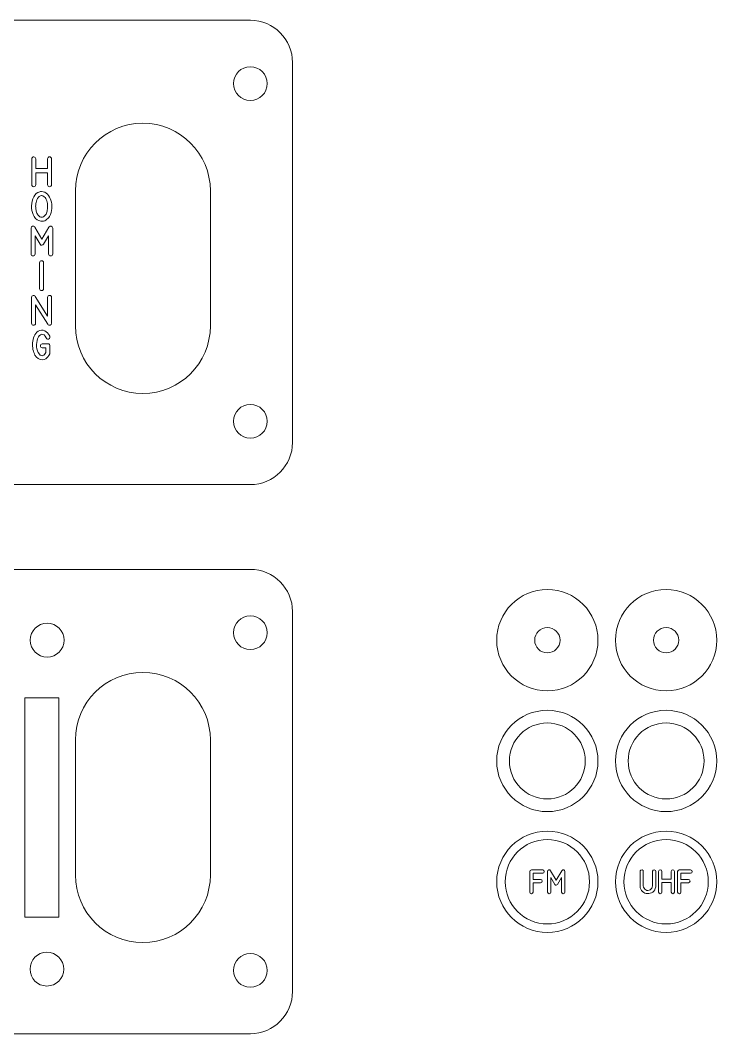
# Model space of a CAD drawing. Header units: millimetres. Extents: x -122 to 123, y -125 to 179.
# Drawn here: x 40.2 to 122.7, y 2.8 to 122.8 of the extents above; entities that cross this region are included whole.
import ezdxf

# ---------------------------------------------------------------- set-up
doc = ezdxf.new("R2010")
doc.units = ezdxf.units.MM
doc.header["$MEASUREMENT"] = 0
doc.layers.add('Cut', color=7, linetype='Continuous')
doc.layers.add('Engrave', color=7, linetype='Continuous')

msp = doc.modelspace()

# ---------------------------------------------------------------- linework, layer by layer
at = {"layer": 'Cut', "color": 250, "lineweight": 9}
msp.add_lwpolyline([(40.723, 16.5837), (44.723, 16.5837), (44.723, 42.5835), (40.723, 42.5835), (40.723, 16.5837)], close=True, dxfattribs=at)
for centre, major_axis in [((102.6282, 49.3945), (0, 6)), ((116.7042, 49.3945), (0, 6)), ((43.3487, 49.3945), (0, 2)), ((102.6282, 49.3945), (0, 1.5)), ((116.7042, 49.3945), (0, 1.5)), ((102.6282, 35.0901), (0, 6)), ((116.7042, 35.0901), (0, 6)), ((102.6282, 35.0901), (0, 4.5)), ((116.7042, 35.0901), (0, 4.5)), ((102.6282, 20.7857), (0, 6)), ((116.7042, 20.7857), (0, 6)), ((43.3171, 10.4367), (0, 2))]:
    msp.add_ellipse(centre, major_axis=major_axis, ratio=1, dxfattribs=at)
for points, knots in [([(-58.5705, 122.8179), (-58.5705, 122.8179), (67.4295, 122.8179), (67.4295, 122.8179), (67.4295, 122.8179), (70.1795, 122.8179), (72.4295, 120.5679), (72.4295, 117.8178), (72.4295, 117.8178), (72.4295, 117.8178), (72.4295, 72.8179), (72.4295, 72.8179), (72.4295, 72.8179), (72.4295, 70.0679), (70.1795, 67.8179), (67.4295, 67.8179), (67.4295, 67.8179), (67.4295, 67.8179), (-58.5705, 67.8179), (-58.5705, 67.8179), (-58.5705, 67.8179), (-61.3205, 67.8179), (-63.5705, 70.0679), (-63.5705, 72.8179), (-63.5705, 72.8179), (-63.5705, 72.8179), (-63.5705, 117.8178), (-63.5705, 117.8178), (-63.5705, 117.8178), (-63.5705, 120.5679), (-61.3205, 122.8179), (-58.5705, 122.8179)], [0, 0, 0, 0, 0.11111111, 0.11111111, 0.11111111, 0.11111111, 0.22222222, 0.22222222, 0.22222222, 0.22222222, 0.33333333, 0.33333333, 0.33333333, 0.33333333, 0.44444444, 0.44444444, 0.44444444, 0.44444444, 0.55555556, 0.55555556, 0.55555556, 0.55555556, 0.66666667, 0.66666667, 0.66666667, 0.66666667, 0.77777778, 0.77777778, 0.77777778, 0.77777778, 1, 1, 1, 1]), ([(67.4294, 117.3179), (66.3253, 117.3179), (65.4295, 116.422), (65.4295, 115.3178), (65.4295, 115.3178), (65.4295, 114.2137), (66.3252, 113.3179), (67.4295, 113.3179), (67.4295, 113.3179), (68.5339, 113.3184), (69.4295, 114.2135), (69.4295, 115.3178), (69.4295, 115.3178), (69.4294, 116.4227), (68.5339, 117.3174), (67.4294, 117.3179)], [0, 0, 0, 0, 0.2, 0.2, 0.2, 0.2, 0.4, 0.4, 0.4, 0.4, 0.6, 0.6, 0.6, 0.6, 1, 1, 1, 1]), ([(62.692, 102.6178), (62.692, 102.6178), (62.692, 86.6178), (62.692, 86.6178), (62.692, 86.6178), (62.692, 82.1995), (59.1102, 78.6178), (54.692, 78.6178), (54.692, 78.6178), (50.2738, 78.6178), (46.692, 82.1995), (46.692, 86.6178), (46.692, 86.6178), (46.692, 86.6178), (46.692, 102.6178), (46.692, 102.6178), (46.692, 102.6178), (46.692, 107.0361), (50.2738, 110.6178), (54.692, 110.6178), (54.692, 110.6178), (59.1102, 110.6178), (62.692, 107.0361), (62.692, 102.6178)], [0, 0, 0, 0, 0.14285714, 0.14285714, 0.14285714, 0.14285714, 0.28571429, 0.28571429, 0.28571429, 0.28571429, 0.42857143, 0.42857143, 0.42857143, 0.42857143, 0.57142857, 0.57142857, 0.57142857, 0.57142857, 0.71428571, 0.71428571, 0.71428571, 0.71428571, 1, 1, 1, 1]), ([(69.4295, 75.3182), (69.4295, 76.4222), (68.5336, 77.3178), (67.4294, 77.3178), (67.4294, 77.3178), (66.3253, 77.318), (65.4295, 76.4222), (65.4295, 75.3179), (65.4295, 75.3179), (65.4299, 74.2137), (66.3251, 73.3179), (67.4294, 73.3179), (67.4294, 73.3179), (68.5342, 73.3182), (69.4291, 74.2135), (69.4295, 75.3182)], [0, 0, 0, 0, 0.2, 0.2, 0.2, 0.2, 0.4, 0.4, 0.4, 0.4, 0.6, 0.6, 0.6, 0.6, 1, 1, 1, 1]), ([(-58.5705, 57.7835), (-58.5705, 57.7835), (67.4295, 57.7835), (67.4295, 57.7835), (67.4295, 57.7835), (70.1795, 57.7835), (72.4295, 55.5335), (72.4295, 52.7834), (72.4295, 52.7834), (72.4295, 52.7834), (72.4295, 7.7835), (72.4295, 7.7835), (72.4295, 7.7835), (72.4295, 5.0335), (70.1795, 2.7835), (67.4295, 2.7835), (67.4295, 2.7835), (67.4295, 2.7835), (-58.5705, 2.7835), (-58.5705, 2.7835), (-58.5705, 2.7835), (-61.3205, 2.7835), (-63.5705, 5.0335), (-63.5705, 7.7835), (-63.5705, 7.7835), (-63.5705, 7.7835), (-63.5705, 52.7834), (-63.5705, 52.7834), (-63.5705, 52.7834), (-63.5705, 55.5335), (-61.3205, 57.7835), (-58.5705, 57.7835)], [0, 0, 0, 0, 0.11111111, 0.11111111, 0.11111111, 0.11111111, 0.22222222, 0.22222222, 0.22222222, 0.22222222, 0.33333333, 0.33333333, 0.33333333, 0.33333333, 0.44444444, 0.44444444, 0.44444444, 0.44444444, 0.55555556, 0.55555556, 0.55555556, 0.55555556, 0.66666667, 0.66666667, 0.66666667, 0.66666667, 0.77777778, 0.77777778, 0.77777778, 0.77777778, 1, 1, 1, 1]), ([(67.4294, 52.2835), (66.3253, 52.2835), (65.4295, 51.3876), (65.4295, 50.2834), (65.4295, 50.2834), (65.4295, 49.1793), (66.3252, 48.2835), (67.4295, 48.2835), (67.4295, 48.2835), (68.5339, 48.284), (69.4295, 49.1791), (69.4295, 50.2834), (69.4295, 50.2834), (69.4294, 51.3883), (68.5339, 52.283), (67.4294, 52.2835)], [0, 0, 0, 0, 0.2, 0.2, 0.2, 0.2, 0.4, 0.4, 0.4, 0.4, 0.6, 0.6, 0.6, 0.6, 1, 1, 1, 1]), ([(62.692, 37.5835), (62.692, 37.5835), (62.692, 21.5835), (62.692, 21.5835), (62.692, 21.5835), (62.692, 17.1652), (59.1102, 13.5835), (54.692, 13.5835), (54.692, 13.5835), (50.2738, 13.5835), (46.692, 17.1652), (46.692, 21.5835), (46.692, 21.5835), (46.692, 21.5835), (46.692, 37.5835), (46.692, 37.5835), (46.692, 37.5835), (46.692, 42.0018), (50.2738, 45.5835), (54.692, 45.5835), (54.692, 45.5835), (59.1102, 45.5835), (62.692, 42.0018), (62.692, 37.5835)], [0, 0, 0, 0, 0.14285714, 0.14285714, 0.14285714, 0.14285714, 0.28571429, 0.28571429, 0.28571429, 0.28571429, 0.42857143, 0.42857143, 0.42857143, 0.42857143, 0.57142857, 0.57142857, 0.57142857, 0.57142857, 0.71428571, 0.71428571, 0.71428571, 0.71428571, 1, 1, 1, 1]), ([(69.4295, 10.2838), (69.4295, 11.3878), (68.5336, 12.2834), (67.4294, 12.2834), (67.4294, 12.2834), (66.3253, 12.2836), (65.4295, 11.3878), (65.4295, 10.2835), (65.4295, 10.2835), (65.4299, 9.1793), (66.3251, 8.2835), (67.4294, 8.2835), (67.4294, 8.2835), (68.5342, 8.2838), (69.4291, 9.1791), (69.4295, 10.2838)], [0, 0, 0, 0, 0.2, 0.2, 0.2, 0.2, 0.4, 0.4, 0.4, 0.4, 0.6, 0.6, 0.6, 0.6, 1, 1, 1, 1])]:
    msp.add_open_spline(points, degree=3, knots=knots, dxfattribs=at)
at = {"layer": 'Engrave', "color": 2, "lineweight": 9}
for centre in [(102.6282, 20.7857), (116.7042, 20.7857)]:
    msp.add_ellipse(centre, major_axis=(0, 5), ratio=1, dxfattribs=at)
at = {"layer": 'Engrave', "color": 240, "lineweight": 9}
for points, knots in [([(41.5148, 103.35), (41.5148, 103.35), (41.5148, 106.3956), (41.5148, 106.3956), (41.5148, 106.3956), (41.5389, 106.5608), (41.623, 106.642), (41.7664, 106.6396), (41.7664, 106.6396), (41.9099, 106.6367), (41.9881, 106.5549), (42.0004, 106.3956), (42.0004, 106.3956), (42.0004, 106.3956), (42.0004, 105.2568), (42.0004, 105.2568), (42.0004, 105.2568), (42.0004, 105.2568), (43.3874, 105.2568), (43.3874, 105.2568), (43.3874, 105.2568), (43.3874, 105.2568), (43.3874, 106.3956), (43.3874, 106.3956), (43.3874, 106.3956), (43.4115, 106.5573), (43.4927, 106.639), (43.6308, 106.6396), (43.6308, 106.6396), (43.769, 106.6402), (43.8513, 106.5585), (43.8766, 106.3956), (43.8766, 106.3956), (43.8766, 106.3956), (43.8766, 103.35), (43.8766, 103.35), (43.8766, 103.35), (43.8513, 103.1883), (43.769, 103.1078), (43.6308, 103.1084), (43.6308, 103.1084), (43.4927, 103.109), (43.4115, 103.1895), (43.3874, 103.35), (43.3874, 103.35), (43.3874, 103.35), (43.3874, 104.7676), (43.3874, 104.7676), (43.3874, 104.7676), (43.3874, 104.7676), (42.0004, 104.7676), (42.0004, 104.7676), (42.0004, 104.7676), (42.0004, 104.7676), (42.0004, 103.35), (42.0004, 103.35), (42.0004, 103.35), (41.9881, 103.1919), (41.9099, 103.1113), (41.7664, 103.109), (41.7664, 103.109), (41.623, 103.1066), (41.5389, 103.1872), (41.5148, 103.35)], [0, 0, 0, 0, 0.05882353, 0.05882353, 0.05882353, 0.05882353, 0.11764706, 0.11764706, 0.11764706, 0.11764706, 0.17647059, 0.17647059, 0.17647059, 0.17647059, 0.23529412, 0.23529412, 0.23529412, 0.23529412, 0.29411765, 0.29411765, 0.29411765, 0.29411765, 0.35294118, 0.35294118, 0.35294118, 0.35294118, 0.41176471, 0.41176471, 0.41176471, 0.41176471, 0.47058824, 0.47058824, 0.47058824, 0.47058824, 0.52941176, 0.52941176, 0.52941176, 0.52941176, 0.58823529, 0.58823529, 0.58823529, 0.58823529, 0.64705882, 0.64705882, 0.64705882, 0.64705882, 0.70588235, 0.70588235, 0.70588235, 0.70588235, 0.76470588, 0.76470588, 0.76470588, 0.76470588, 0.82352941, 0.82352941, 0.82352941, 0.82352941, 0.88235294, 0.88235294, 0.88235294, 0.88235294, 1, 1, 1, 1]), ([(43.7842, 101.5221), (43.8895, 101.204), (43.9295, 100.8742), (43.9036, 100.532), (43.9036, 100.532), (43.8777, 100.1898), (43.7837, 99.8776), (43.622, 99.5948), (43.622, 99.5948), (43.5197, 99.419), (43.3803, 99.2697), (43.2033, 99.1468), (43.2033, 99.1468), (43.0264, 99.0239), (42.8312, 98.981), (42.6177, 99.018), (42.6177, 99.018), (42.2697, 99.0786), (42.0033, 99.2603), (41.8187, 99.5619), (41.8187, 99.5619), (41.6335, 99.8641), (41.5277, 100.2004), (41.5006, 100.5708), (41.5006, 100.5708), (41.4736, 100.9412), (41.5236, 101.3016), (41.6506, 101.6532), (41.6506, 101.6532), (41.7776, 102.0048), (41.9798, 102.26), (42.2579, 102.4199), (42.2579, 102.4199), (42.3932, 102.4981), (42.5354, 102.5369), (42.683, 102.5369), (42.683, 102.5369), (42.9658, 102.5369), (43.1963, 102.4305), (43.3756, 102.2176), (43.3756, 102.2176), (43.5549, 102.0042), (43.6908, 101.7726), (43.7842, 101.5221)], [0, 0, 0, 0, 0.08333333, 0.08333333, 0.08333333, 0.08333333, 0.16666667, 0.16666667, 0.16666667, 0.16666667, 0.25, 0.25, 0.25, 0.25, 0.33333333, 0.33333333, 0.33333333, 0.33333333, 0.41666667, 0.41666667, 0.41666667, 0.41666667, 0.5, 0.5, 0.5, 0.5, 0.58333333, 0.58333333, 0.58333333, 0.58333333, 0.66666667, 0.66666667, 0.66666667, 0.66666667, 0.75, 0.75, 0.75, 0.75, 0.83333333, 0.83333333, 0.83333333, 0.83333333, 1, 1, 1, 1]), ([(42.6971, 102.0477), (42.486, 102.0477), (42.3261, 101.9343), (42.2174, 101.7067), (42.2174, 101.7067), (42.1086, 101.4792), (42.0404, 101.2852), (42.0116, 101.1246), (42.0116, 101.1246), (41.9898, 101.0071), (41.9816, 100.8654), (41.9875, 100.699), (41.9875, 100.699), (41.9933, 100.5326), (42.0175, 100.368), (42.0598, 100.2057), (42.0598, 100.2057), (42.1021, 100.0428), (42.1662, 99.8964), (42.2509, 99.7665), (42.2509, 99.7665), (42.3361, 99.636), (42.4472, 99.5495), (42.5848, 99.5072), (42.5848, 99.5072), (42.7459, 99.4566), (42.8847, 99.4884), (43.0011, 99.6024), (43.0011, 99.6024), (43.1175, 99.7171), (43.2057, 99.8382), (43.2657, 99.967), (43.2657, 99.967), (43.3262, 100.0993), (43.368, 100.2721), (43.3903, 100.4873), (43.3903, 100.4873), (43.4127, 100.7019), (43.4074, 100.9165), (43.375, 101.1305), (43.375, 101.1305), (43.3421, 101.3445), (43.278, 101.5374), (43.1828, 101.7091), (43.1828, 101.7091), (43.0875, 101.8807), (42.9517, 101.9901), (42.7765, 102.0371), (42.7765, 102.0371), (42.7536, 102.0442), (42.7271, 102.0477), (42.6971, 102.0477)], [0, 0, 0, 0, 0.07142857, 0.07142857, 0.07142857, 0.07142857, 0.14285714, 0.14285714, 0.14285714, 0.14285714, 0.21428571, 0.21428571, 0.21428571, 0.21428571, 0.28571429, 0.28571429, 0.28571429, 0.28571429, 0.35714286, 0.35714286, 0.35714286, 0.35714286, 0.42857143, 0.42857143, 0.42857143, 0.42857143, 0.5, 0.5, 0.5, 0.5, 0.57142857, 0.57142857, 0.57142857, 0.57142857, 0.64285714, 0.64285714, 0.64285714, 0.64285714, 0.71428571, 0.71428571, 0.71428571, 0.71428571, 0.78571429, 0.78571429, 0.78571429, 0.78571429, 0.85714286, 0.85714286, 0.85714286, 0.85714286, 1, 1, 1, 1]), ([(44.0071, 95.147), (43.9818, 94.9864), (43.9006, 94.9059), (43.7637, 94.9065), (43.7637, 94.9065), (43.6261, 94.9071), (43.5455, 94.9876), (43.5214, 95.147), (43.5214, 95.147), (43.5214, 95.147), (43.5214, 97.2983), (43.5214, 97.2983), (43.5214, 97.2983), (43.5214, 97.2983), (42.9305, 96.2876), (42.9305, 96.2876), (42.9305, 96.2876), (42.8676, 96.2117), (42.7971, 96.1718), (42.7195, 96.1682), (42.7195, 96.1682), (42.6418, 96.1653), (42.5731, 96.2047), (42.5119, 96.2876), (42.5119, 96.2876), (42.5119, 96.2876), (41.9245, 97.2936), (41.9245, 97.2936), (41.9245, 97.2936), (41.9245, 97.2936), (41.9263, 95.147), (41.9263, 95.147), (41.9263, 95.147), (41.9081, 94.9876), (41.8252, 94.9077), (41.6776, 94.9083), (41.6776, 94.9083), (41.53, 94.9088), (41.4507, 94.9888), (41.4389, 95.147), (41.4389, 95.147), (41.4389, 95.147), (41.4389, 98.189), (41.4389, 98.189), (41.4389, 98.189), (41.4483, 98.3213), (41.5059, 98.4001), (41.6129, 98.426), (41.6129, 98.426), (41.7199, 98.4518), (41.8128, 98.4154), (41.8922, 98.3166), (41.8922, 98.3166), (41.8922, 98.3166), (42.7206, 96.892), (42.7206, 96.892), (42.7206, 96.892), (42.7206, 96.892), (43.5579, 98.3166), (43.5579, 98.3166), (43.5579, 98.3166), (43.6367, 98.4154), (43.729, 98.4512), (43.8342, 98.4248), (43.8342, 98.4248), (43.9389, 98.3983), (43.9971, 98.3201), (44.0071, 98.189), (44.0071, 98.189), (44.0071, 98.189), (44.0071, 95.147), (44.0071, 95.147)], [0, 0, 0, 0, 0.05263158, 0.05263158, 0.05263158, 0.05263158, 0.10526316, 0.10526316, 0.10526316, 0.10526316, 0.15789474, 0.15789474, 0.15789474, 0.15789474, 0.21052632, 0.21052632, 0.21052632, 0.21052632, 0.26315789, 0.26315789, 0.26315789, 0.26315789, 0.31578947, 0.31578947, 0.31578947, 0.31578947, 0.36842105, 0.36842105, 0.36842105, 0.36842105, 0.42105263, 0.42105263, 0.42105263, 0.42105263, 0.47368421, 0.47368421, 0.47368421, 0.47368421, 0.52631579, 0.52631579, 0.52631579, 0.52631579, 0.57894737, 0.57894737, 0.57894737, 0.57894737, 0.63157895, 0.63157895, 0.63157895, 0.63157895, 0.68421053, 0.68421053, 0.68421053, 0.68421053, 0.73684211, 0.73684211, 0.73684211, 0.73684211, 0.78947368, 0.78947368, 0.78947368, 0.78947368, 0.84210526, 0.84210526, 0.84210526, 0.84210526, 0.89473684, 0.89473684, 0.89473684, 0.89473684, 1, 1, 1, 1]), ([(42.9297, 91.0401), (42.9044, 90.8784), (42.8227, 90.7979), (42.6845, 90.7985), (42.6845, 90.7985), (42.5457, 90.7991), (42.4646, 90.8796), (42.4405, 91.0401), (42.4405, 91.0401), (42.4405, 91.0401), (42.4405, 94.0857), (42.4405, 94.0857), (42.4405, 94.0857), (42.4646, 94.2474), (42.5457, 94.3291), (42.6845, 94.3297), (42.6845, 94.3297), (42.8227, 94.3303), (42.9044, 94.2486), (42.9297, 94.0857), (42.9297, 94.0857), (42.9297, 94.0857), (42.9297, 91.0401), (42.9297, 91.0401)], [0, 0, 0, 0, 0.14285714, 0.14285714, 0.14285714, 0.14285714, 0.28571429, 0.28571429, 0.28571429, 0.28571429, 0.42857143, 0.42857143, 0.42857143, 0.42857143, 0.57142857, 0.57142857, 0.57142857, 0.57142857, 0.71428571, 0.71428571, 0.71428571, 0.71428571, 1, 1, 1, 1]), ([(43.8718, 86.9368), (43.8718, 86.8163), (43.8136, 86.7399), (43.6972, 86.7069), (43.6972, 86.7069), (43.5802, 86.6746), (43.4903, 86.7087), (43.4256, 86.8098), (43.4256, 86.8098), (43.4256, 86.8098), (41.9786, 89.1299), (41.9786, 89.1299), (41.9786, 89.1299), (41.9786, 89.1299), (41.9786, 86.9368), (41.9786, 86.9368), (41.9786, 86.9368), (41.9534, 86.7763), (41.8722, 86.6958), (41.7352, 86.6958), (41.7352, 86.6958), (41.5977, 86.6958), (41.5171, 86.7763), (41.493, 86.9368), (41.493, 86.9368), (41.493, 86.9368), (41.493, 89.9789), (41.493, 89.9789), (41.493, 89.9789), (41.5101, 90.0982), (41.5712, 90.177), (41.6764, 90.2152), (41.6764, 90.2152), (41.7817, 90.2529), (41.8693, 90.217), (41.9393, 90.1082), (41.9393, 90.1082), (41.9393, 90.1082), (43.3862, 87.7847), (43.3862, 87.7847), (43.3862, 87.7847), (43.3862, 87.7847), (43.3862, 89.9789), (43.3862, 89.9789), (43.3862, 89.9789), (43.408, 90.1429), (43.4914, 90.2246), (43.6367, 90.2229), (43.6367, 90.2229), (43.7819, 90.2211), (43.8601, 90.14), (43.8718, 89.9789), (43.8718, 89.9789), (43.8718, 89.9789), (43.8718, 86.9368), (43.8718, 86.9368)], [0, 0, 0, 0, 0.06666667, 0.06666667, 0.06666667, 0.06666667, 0.13333333, 0.13333333, 0.13333333, 0.13333333, 0.2, 0.2, 0.2, 0.2, 0.26666667, 0.26666667, 0.26666667, 0.26666667, 0.33333333, 0.33333333, 0.33333333, 0.33333333, 0.4, 0.4, 0.4, 0.4, 0.46666667, 0.46666667, 0.46666667, 0.46666667, 0.53333333, 0.53333333, 0.53333333, 0.53333333, 0.6, 0.6, 0.6, 0.6, 0.66666667, 0.66666667, 0.66666667, 0.66666667, 0.73333333, 0.73333333, 0.73333333, 0.73333333, 0.8, 0.8, 0.8, 0.8, 0.86666667, 0.86666667, 0.86666667, 0.86666667, 1, 1, 1, 1]), ([(42.7913, 84.0171), (42.7913, 84.0171), (42.776, 84.0188), (42.776, 84.0188), (42.776, 84.0188), (42.6354, 84.0359), (42.5655, 84.1159), (42.5655, 84.2581), (42.5655, 84.2581), (42.5655, 84.4004), (42.6354, 84.4804), (42.776, 84.4974), (42.776, 84.4974), (42.776, 84.4974), (42.7913, 84.501), (42.7913, 84.501), (42.7913, 84.501), (42.7913, 84.501), (42.8065, 84.501), (42.8065, 84.501), (42.8065, 84.501), (42.8065, 84.501), (43.4421, 84.501), (43.4421, 84.501), (43.4421, 84.501), (43.5091, 84.501), (43.5662, 84.4774), (43.6138, 84.4298), (43.6138, 84.4298), (43.6614, 84.3822), (43.6849, 84.3246), (43.6849, 84.2581), (43.6849, 84.2581), (43.6849, 84.2581), (43.6849, 83.385), (43.6849, 83.385), (43.6849, 83.385), (43.6849, 83.385), (43.6644, 83.3403), (43.6644, 83.3403), (43.6644, 83.3403), (43.6644, 83.3403), (43.6526, 83.3127), (43.6526, 83.3127), (43.6526, 83.3127), (43.6526, 83.3127), (43.6403, 83.2868), (43.6403, 83.2868), (43.6403, 83.2868), (43.6403, 83.2868), (43.6267, 83.261), (43.6267, 83.261), (43.6267, 83.261), (43.6267, 83.261), (43.6126, 83.2351), (43.6126, 83.2351), (43.6126, 83.2351), (43.6126, 83.2351), (43.6009, 83.2092), (43.6009, 83.2092), (43.6009, 83.2092), (43.6009, 83.2092), (43.5867, 83.1834), (43.5867, 83.1834), (43.5867, 83.1834), (43.5867, 83.1834), (43.5715, 83.1575), (43.5715, 83.1575), (43.5715, 83.1575), (43.3486, 82.7789), (43.0717, 82.5936), (42.7413, 82.6019), (42.7413, 82.6019), (42.4103, 82.6107), (42.1327, 82.7977), (41.9076, 83.1628), (41.9076, 83.1628), (41.8006, 83.3362), (41.7218, 83.5532), (41.67, 83.8148), (41.67, 83.8148), (41.6183, 84.0759), (41.6024, 84.3428), (41.6236, 84.6156), (41.6236, 84.6156), (41.6442, 84.8884), (41.7077, 85.1477), (41.8135, 85.3941), (41.8135, 85.3941), (41.9199, 85.6404), (42.0787, 85.8362), (42.2897, 85.9808), (42.2897, 85.9808), (42.5543, 86.1602), (42.8112, 86.1807), (43.0617, 86.0437), (43.0617, 86.0437), (43.3122, 85.9062), (43.4991, 85.7139), (43.6232, 85.4658), (43.6232, 85.4658), (43.6232, 85.4658), (43.6367, 85.4382), (43.6367, 85.4382), (43.6367, 85.4382), (43.6367, 85.4382), (43.6473, 85.414), (43.6473, 85.414), (43.6473, 85.414), (43.6473, 85.414), (43.6608, 85.3882), (43.6608, 85.3882), (43.6608, 85.3882), (43.7002, 85.2794), (43.6849, 85.19), (43.6161, 85.1212), (43.6161, 85.1212), (43.5497, 85.056), (43.4774, 85.0313), (43.3992, 85.0478), (43.3992, 85.0478), (43.321, 85.0648), (43.261, 85.1107), (43.2181, 85.1865), (43.2181, 85.1865), (43.0841, 85.5199), (42.9112, 85.6651), (42.6989, 85.6222), (42.6989, 85.6222), (42.4873, 85.5798), (42.3285, 85.4064), (42.2227, 85.1024), (42.2227, 85.1024), (42.1192, 84.8085), (42.0787, 84.4921), (42.1004, 84.1541), (42.1004, 84.1541), (42.1222, 83.816), (42.2327, 83.5208), (42.4314, 83.2698), (42.4314, 83.2698), (42.5678, 83.094), (42.7066, 83.0376), (42.8483, 83.1005), (42.8483, 83.1005), (42.9894, 83.164), (43.1005, 83.2815), (43.1822, 83.4538), (43.1822, 83.4538), (43.1822, 83.4538), (43.2011, 83.4914), (43.2011, 83.4914), (43.2011, 83.4914), (43.2011, 83.4914), (43.2011, 84.0171), (43.2011, 84.0171), (43.2011, 84.0171), (43.2011, 84.0171), (42.7913, 84.0171), (42.7913, 84.0171)], [0, 0, 0, 0, 0.02439024, 0.02439024, 0.02439024, 0.02439024, 0.04878049, 0.04878049, 0.04878049, 0.04878049, 0.07317073, 0.07317073, 0.07317073, 0.07317073, 0.09756098, 0.09756098, 0.09756098, 0.09756098, 0.12195122, 0.12195122, 0.12195122, 0.12195122, 0.14634146, 0.14634146, 0.14634146, 0.14634146, 0.17073171, 0.17073171, 0.17073171, 0.17073171, 0.19512195, 0.19512195, 0.19512195, 0.19512195, 0.2195122, 0.2195122, 0.2195122, 0.2195122, 0.24390244, 0.24390244, 0.24390244, 0.24390244, 0.26829268, 0.26829268, 0.26829268, 0.26829268, 0.29268293, 0.29268293, 0.29268293, 0.29268293, 0.31707317, 0.31707317, 0.31707317, 0.31707317, 0.34146341, 0.34146341, 0.34146341, 0.34146341, 0.36585366, 0.36585366, 0.36585366, 0.36585366, 0.3902439, 0.3902439, 0.3902439, 0.3902439, 0.41463415, 0.41463415, 0.41463415, 0.41463415, 0.43902439, 0.43902439, 0.43902439, 0.43902439, 0.46341463, 0.46341463, 0.46341463, 0.46341463, 0.48780488, 0.48780488, 0.48780488, 0.48780488, 0.51219512, 0.51219512, 0.51219512, 0.51219512, 0.53658537, 0.53658537, 0.53658537, 0.53658537, 0.56097561, 0.56097561, 0.56097561, 0.56097561, 0.58536585, 0.58536585, 0.58536585, 0.58536585, 0.6097561, 0.6097561, 0.6097561, 0.6097561, 0.63414634, 0.63414634, 0.63414634, 0.63414634, 0.65853659, 0.65853659, 0.65853659, 0.65853659, 0.68292683, 0.68292683, 0.68292683, 0.68292683, 0.70731707, 0.70731707, 0.70731707, 0.70731707, 0.73170732, 0.73170732, 0.73170732, 0.73170732, 0.75609756, 0.75609756, 0.75609756, 0.75609756, 0.7804878, 0.7804878, 0.7804878, 0.7804878, 0.80487805, 0.80487805, 0.80487805, 0.80487805, 0.82926829, 0.82926829, 0.82926829, 0.82926829, 0.85365854, 0.85365854, 0.85365854, 0.85365854, 0.87804878, 0.87804878, 0.87804878, 0.87804878, 0.90243902, 0.90243902, 0.90243902, 0.90243902, 0.92682927, 0.92682927, 0.92682927, 0.92682927, 0.95121951, 0.95121951, 0.95121951, 0.95121951, 1, 1, 1, 1]), ([(100.5475, 19.563), (100.5475, 19.563), (100.5475, 21.9938), (100.5475, 21.9938), (100.5475, 21.9938), (100.564, 22.1152), (100.6293, 22.1806), (100.7432, 22.1895), (100.7432, 22.1895), (100.7432, 22.1895), (102.0771, 22.1895), (102.0771, 22.1895), (102.0771, 22.1895), (102.2046, 22.1796), (102.2686, 22.1142), (102.2686, 21.9943), (102.2686, 21.9943), (102.2686, 21.8748), (102.2037, 21.8104), (102.0743, 21.8024), (102.0743, 21.8024), (102.0743, 21.8024), (100.9346, 21.8024), (100.9346, 21.8024), (100.9346, 21.8024), (100.9346, 21.8024), (100.9346, 21.0484), (100.9346, 21.0484), (100.9346, 21.0484), (100.9346, 21.0484), (101.8236, 21.0484), (101.8236, 21.0484), (101.8236, 21.0484), (101.9501, 21.0395), (102.0146, 20.9774), (102.0165, 20.8626), (102.0165, 20.8626), (102.0183, 20.7478), (101.9539, 20.6806), (101.8236, 20.6613), (101.8236, 20.6613), (101.8236, 20.6613), (100.9346, 20.6613), (100.9346, 20.6613), (100.9346, 20.6613), (100.9346, 20.6613), (100.9346, 19.563), (100.9346, 19.563), (100.9346, 19.563), (100.9257, 19.4364), (100.8631, 19.372), (100.7479, 19.3701), (100.7479, 19.3701), (100.6326, 19.3682), (100.5658, 19.4327), (100.5475, 19.563)], [0, 0, 0, 0, 0.06666667, 0.06666667, 0.06666667, 0.06666667, 0.13333333, 0.13333333, 0.13333333, 0.13333333, 0.2, 0.2, 0.2, 0.2, 0.26666667, 0.26666667, 0.26666667, 0.26666667, 0.33333333, 0.33333333, 0.33333333, 0.33333333, 0.4, 0.4, 0.4, 0.4, 0.46666667, 0.46666667, 0.46666667, 0.46666667, 0.53333333, 0.53333333, 0.53333333, 0.53333333, 0.6, 0.6, 0.6, 0.6, 0.66666667, 0.66666667, 0.66666667, 0.66666667, 0.73333333, 0.73333333, 0.73333333, 0.73333333, 0.8, 0.8, 0.8, 0.8, 0.86666667, 0.86666667, 0.86666667, 0.86666667, 1, 1, 1, 1]), ([(104.7089, 19.5602), (104.6886, 19.4317), (104.6237, 19.3673), (104.5141, 19.3678), (104.5141, 19.3678), (104.4041, 19.3682), (104.3396, 19.4327), (104.3203, 19.5602), (104.3203, 19.5602), (104.3203, 19.5602), (104.3203, 21.2812), (104.3203, 21.2812), (104.3203, 21.2812), (104.3203, 21.2812), (103.8476, 20.4727), (103.8476, 20.4727), (103.8476, 20.4727), (103.7973, 20.412), (103.7408, 20.38), (103.6788, 20.3772), (103.6788, 20.3772), (103.6167, 20.3748), (103.5616, 20.4063), (103.5127, 20.4727), (103.5127, 20.4727), (103.5127, 20.4727), (103.0428, 21.2775), (103.0428, 21.2775), (103.0428, 21.2775), (103.0428, 21.2775), (103.0442, 19.5602), (103.0442, 19.5602), (103.0442, 19.5602), (103.0297, 19.4327), (102.9633, 19.3687), (102.8453, 19.3692), (102.8453, 19.3692), (102.7272, 19.3697), (102.6637, 19.4336), (102.6543, 19.5602), (102.6543, 19.5602), (102.6543, 19.5602), (102.6543, 21.9938), (102.6543, 21.9938), (102.6543, 21.9938), (102.6618, 22.0997), (102.7079, 22.1627), (102.7935, 22.1834), (102.7935, 22.1834), (102.8791, 22.2041), (102.9535, 22.1749), (103.017, 22.0959), (103.017, 22.0959), (103.017, 22.0959), (103.6797, 20.9562), (103.6797, 20.9562), (103.6797, 20.9562), (103.6797, 20.9562), (104.3495, 22.0959), (104.3495, 22.0959), (104.3495, 22.0959), (104.4125, 22.1749), (104.4864, 22.2036), (104.5706, 22.1824), (104.5706, 22.1824), (104.6543, 22.1613), (104.7009, 22.0987), (104.7089, 21.9938), (104.7089, 21.9938), (104.7089, 21.9938), (104.7089, 19.5602), (104.7089, 19.5602)], [0, 0, 0, 0, 0.05263158, 0.05263158, 0.05263158, 0.05263158, 0.10526316, 0.10526316, 0.10526316, 0.10526316, 0.15789474, 0.15789474, 0.15789474, 0.15789474, 0.21052632, 0.21052632, 0.21052632, 0.21052632, 0.26315789, 0.26315789, 0.26315789, 0.26315789, 0.31578947, 0.31578947, 0.31578947, 0.31578947, 0.36842105, 0.36842105, 0.36842105, 0.36842105, 0.42105263, 0.42105263, 0.42105263, 0.42105263, 0.47368421, 0.47368421, 0.47368421, 0.47368421, 0.52631579, 0.52631579, 0.52631579, 0.52631579, 0.57894737, 0.57894737, 0.57894737, 0.57894737, 0.63157895, 0.63157895, 0.63157895, 0.63157895, 0.68421053, 0.68421053, 0.68421053, 0.68421053, 0.73684211, 0.73684211, 0.73684211, 0.73684211, 0.78947368, 0.78947368, 0.78947368, 0.78947368, 0.84210526, 0.84210526, 0.84210526, 0.84210526, 0.89473684, 0.89473684, 0.89473684, 0.89473684, 1, 1, 1, 1]), ([(115.4723, 20.2994), (115.4723, 20.2994), (115.4723, 20.2716), (115.4723, 20.2716), (115.4723, 20.2716), (115.4695, 20.2255), (115.4676, 20.1983), (115.4671, 20.1888), (115.4671, 20.1888), (115.4285, 19.908), (115.3128, 19.7006), (115.1209, 19.5666), (115.1209, 19.5666), (114.929, 19.433), (114.7239, 19.3704), (114.5066, 19.3793), (114.5066, 19.3793), (114.2888, 19.3883), (114.0894, 19.4673), (113.9092, 19.6169), (113.9092, 19.6169), (113.7286, 19.7669), (113.6303, 19.9852), (113.6148, 20.2716), (113.6148, 20.2716), (113.6148, 20.2716), (113.6148, 20.2994), (113.6148, 20.2994), (113.6148, 20.2994), (113.6148, 20.2994), (113.6148, 21.9983), (113.6148, 21.9983), (113.6148, 21.9983), (113.6148, 22.0256), (113.62, 22.0506), (113.6299, 22.0727), (113.6299, 22.0727), (113.6741, 22.1691), (113.7474, 22.2072), (113.85, 22.187), (113.85, 22.187), (113.9521, 22.1667), (114.0033, 22.1037), (114.0033, 21.9983), (114.0033, 21.9983), (114.0033, 21.9983), (114.0033, 20.2994), (114.0033, 20.2994), (114.0033, 20.2994), (114.017, 20.0877), (114.1101, 19.9297), (114.2823, 19.8253), (114.2823, 19.8253), (114.4549, 19.7204), (114.636, 19.7251), (114.826, 19.8389), (114.826, 19.8389), (114.9116, 19.8892), (114.9742, 19.9546), (115.0141, 20.0346), (115.0141, 20.0346), (115.0541, 20.1145), (115.0776, 20.203), (115.0852, 20.2994), (115.0852, 20.2994), (115.0852, 20.2994), (115.0852, 21.9983), (115.0852, 21.9983), (115.0852, 21.9983), (115.0852, 22.0148), (115.0861, 22.027), (115.088, 22.0355), (115.088, 22.0355), (115.1092, 22.1484), (115.1783, 22.1997), (115.2959, 22.1884), (115.2959, 22.1884), (115.4135, 22.1776), (115.4723, 22.1141), (115.4723, 21.9983), (115.4723, 21.9983), (115.4723, 21.9983), (115.4723, 20.2994), (115.4723, 20.2994)], [0, 0, 0, 0, 0.04545455, 0.04545455, 0.04545455, 0.04545455, 0.09090909, 0.09090909, 0.09090909, 0.09090909, 0.13636364, 0.13636364, 0.13636364, 0.13636364, 0.18181818, 0.18181818, 0.18181818, 0.18181818, 0.22727273, 0.22727273, 0.22727273, 0.22727273, 0.27272727, 0.27272727, 0.27272727, 0.27272727, 0.31818182, 0.31818182, 0.31818182, 0.31818182, 0.36363636, 0.36363636, 0.36363636, 0.36363636, 0.40909091, 0.40909091, 0.40909091, 0.40909091, 0.45454545, 0.45454545, 0.45454545, 0.45454545, 0.5, 0.5, 0.5, 0.5, 0.54545455, 0.54545455, 0.54545455, 0.54545455, 0.59090909, 0.59090909, 0.59090909, 0.59090909, 0.63636364, 0.63636364, 0.63636364, 0.63636364, 0.68181818, 0.68181818, 0.68181818, 0.68181818, 0.72727273, 0.72727273, 0.72727273, 0.72727273, 0.77272727, 0.77272727, 0.77272727, 0.77272727, 0.81818182, 0.81818182, 0.81818182, 0.81818182, 0.86363636, 0.86363636, 0.86363636, 0.86363636, 0.90909091, 0.90909091, 0.90909091, 0.90909091, 1, 1, 1, 1]), ([(115.8086, 19.559), (115.8086, 19.559), (115.8086, 21.9955), (115.8086, 21.9955), (115.8086, 21.9955), (115.8279, 22.1277), (115.8951, 22.1926), (116.0099, 22.1907), (116.0099, 22.1907), (116.1247, 22.1884), (116.1872, 22.123), (116.1971, 21.9955), (116.1971, 21.9955), (116.1971, 21.9955), (116.1971, 21.0844), (116.1971, 21.0844), (116.1971, 21.0844), (116.1971, 21.0844), (117.3067, 21.0844), (117.3067, 21.0844), (117.3067, 21.0844), (117.3067, 21.0844), (117.3067, 21.9955), (117.3067, 21.9955), (117.3067, 21.9955), (117.326, 22.1249), (117.3909, 22.1903), (117.5014, 22.1907), (117.5014, 22.1907), (117.612, 22.1912), (117.6778, 22.1258), (117.6981, 21.9955), (117.6981, 21.9955), (117.6981, 21.9955), (117.6981, 19.559), (117.6981, 19.559), (117.6981, 19.559), (117.6778, 19.4297), (117.612, 19.3652), (117.5014, 19.3657), (117.5014, 19.3657), (117.3909, 19.3662), (117.326, 19.4306), (117.3067, 19.559), (117.3067, 19.559), (117.3067, 19.559), (117.3067, 20.6931), (117.3067, 20.6931), (117.3067, 20.6931), (117.3067, 20.6931), (116.1971, 20.6931), (116.1971, 20.6931), (116.1971, 20.6931), (116.1971, 20.6931), (116.1971, 19.559), (116.1971, 19.559), (116.1971, 19.559), (116.1872, 19.4325), (116.1247, 19.3681), (116.0099, 19.3662), (116.0099, 19.3662), (115.8951, 19.3643), (115.8279, 19.4287), (115.8086, 19.559)], [0, 0, 0, 0, 0.05882353, 0.05882353, 0.05882353, 0.05882353, 0.11764706, 0.11764706, 0.11764706, 0.11764706, 0.17647059, 0.17647059, 0.17647059, 0.17647059, 0.23529412, 0.23529412, 0.23529412, 0.23529412, 0.29411765, 0.29411765, 0.29411765, 0.29411765, 0.35294118, 0.35294118, 0.35294118, 0.35294118, 0.41176471, 0.41176471, 0.41176471, 0.41176471, 0.47058824, 0.47058824, 0.47058824, 0.47058824, 0.52941176, 0.52941176, 0.52941176, 0.52941176, 0.58823529, 0.58823529, 0.58823529, 0.58823529, 0.64705882, 0.64705882, 0.64705882, 0.64705882, 0.70588235, 0.70588235, 0.70588235, 0.70588235, 0.76470588, 0.76470588, 0.76470588, 0.76470588, 0.82352941, 0.82352941, 0.82352941, 0.82352941, 0.88235294, 0.88235294, 0.88235294, 0.88235294, 1, 1, 1, 1]), ([(118.0725, 19.5647), (118.0725, 19.5647), (118.0725, 21.9955), (118.0725, 21.9955), (118.0725, 21.9955), (118.089, 22.1169), (118.1543, 22.1823), (118.2682, 22.1912), (118.2682, 22.1912), (118.2682, 22.1912), (119.6021, 22.1912), (119.6021, 22.1912), (119.6021, 22.1912), (119.7296, 22.1813), (119.7936, 22.1159), (119.7936, 21.996), (119.7936, 21.996), (119.7936, 21.8765), (119.7287, 21.8121), (119.5993, 21.8041), (119.5993, 21.8041), (119.5993, 21.8041), (118.4596, 21.8041), (118.4596, 21.8041), (118.4596, 21.8041), (118.4596, 21.8041), (118.4596, 21.0501), (118.4596, 21.0501), (118.4596, 21.0501), (118.4596, 21.0501), (119.3486, 21.0501), (119.3486, 21.0501), (119.3486, 21.0501), (119.4751, 21.0412), (119.5396, 20.9791), (119.5415, 20.8643), (119.5415, 20.8643), (119.5433, 20.7495), (119.4789, 20.6823), (119.3486, 20.663), (119.3486, 20.663), (119.3486, 20.663), (118.4596, 20.663), (118.4596, 20.663), (118.4596, 20.663), (118.4596, 20.663), (118.4596, 19.5647), (118.4596, 19.5647), (118.4596, 19.5647), (118.4507, 19.4381), (118.3881, 19.3737), (118.2729, 19.3718), (118.2729, 19.3718), (118.1576, 19.3699), (118.0908, 19.4344), (118.0725, 19.5647)], [0, 0, 0, 0, 0.06666667, 0.06666667, 0.06666667, 0.06666667, 0.13333333, 0.13333333, 0.13333333, 0.13333333, 0.2, 0.2, 0.2, 0.2, 0.26666667, 0.26666667, 0.26666667, 0.26666667, 0.33333333, 0.33333333, 0.33333333, 0.33333333, 0.4, 0.4, 0.4, 0.4, 0.46666667, 0.46666667, 0.46666667, 0.46666667, 0.53333333, 0.53333333, 0.53333333, 0.53333333, 0.6, 0.6, 0.6, 0.6, 0.66666667, 0.66666667, 0.66666667, 0.66666667, 0.73333333, 0.73333333, 0.73333333, 0.73333333, 0.8, 0.8, 0.8, 0.8, 0.86666667, 0.86666667, 0.86666667, 0.86666667, 1, 1, 1, 1])]:
    msp.add_open_spline(points, degree=3, knots=knots, dxfattribs=at)

doc.saveas('drawing.dxf')
